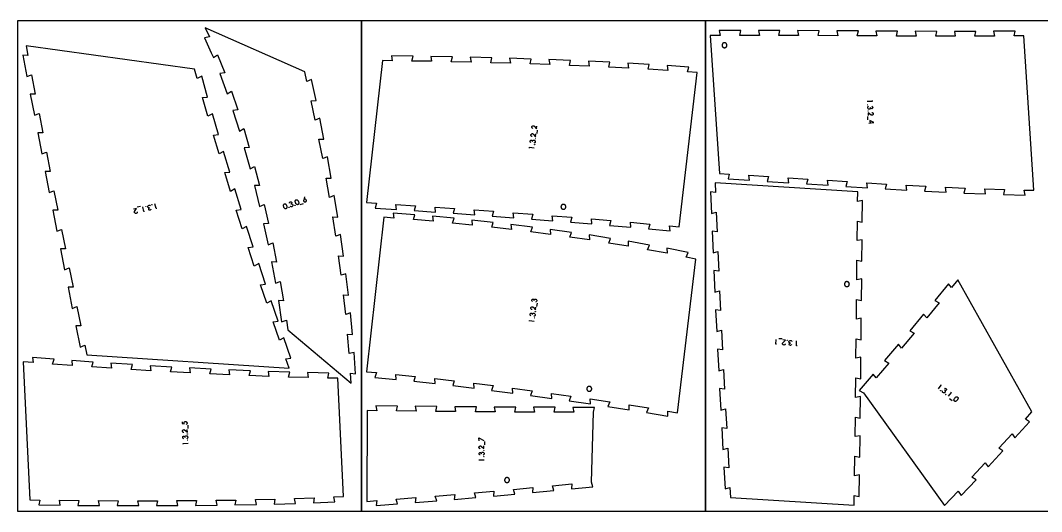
# Model space of a CAD drawing. Header units: millimetres. Extents: x 1554 to 7854, y -2759 to -1759.
# Drawn here: x 2960 to 5039, y -2759 to -1759 of the extents above; entities that cross this region are included whole.
import ezdxf

# ---------------------------------------------------------------- set-up
doc = ezdxf.new("R2010")
doc.units = ezdxf.units.MM
doc.header["$MEASUREMENT"] = 0
for name, color, linetype, true_color in [('nest_4staples$re_engrave', 5, 'Continuous', 0x0000ff), ('nest_4staples$re_inner_cut', 3, 'Continuous', 0x00ff00), ('nest_4staples$re_outer_cut', 1, 'Continuous', 0xff0000), ('nest_4staples$sheet', 18, 'Continuous', 0x000000)]:
    doc.layers.add(name, color=color, linetype=linetype, true_color=true_color)

msp = doc.modelspace()

# ---------------------------------------------------------------- linework, layer by layer
at = {"layer": 'nest_4staples$re_engrave'}
for points in [[(4693.8, -1921.9), (4693.9, -1923.4), (4684.1, -1924)], [(4693.1, -1933.4), (4693.9, -1933.9), (4694.4, -1934.3), (4694.9, -1935), (4695.1, -1935.8), (4695, -1936.7), (4694.5, -1937.5), (4693.9, -1938.2), (4693, -1938.4), (4692.1, -1938.3), (4691.7, -1938.1), (4691.3, -1937.7), (4690.8, -1937), (4690.5, -1936), (4690.2, -1937.5), (4689.8, -1938.5), (4689.1, -1939.1), (4688.2, -1939.4), (4687.4, -1939.4), (4686.8, -1939.2), (4686.2, -1939), (4685.7, -1938.6), (4685, -1937.5), (4684.8, -1936.1), (4684.9, -1935.3), (4685.3, -1934.5), (4685.9, -1934), (4686.7, -1933.4)], [(4684.2, -1954.2), (4684.7, -1960.9)], [(4693.1, -1945.9), (4693.5, -1946), (4694.2, -1946.2), (4694.7, -1946.5), (4695.1, -1946.8), (4695.7, -1947.6), (4696, -1948.6), (4696, -1949.1), (4695.9, -1949.7), (4695.7, -1950.2), (4695.4, -1950.7), (4694.5, -1951.4), (4694, -1951.6), (4693.5, -1951.8), (4693, -1951.8), (4692.5, -1951.7), (4692.2, -1951.6), (4692.1, -1951.6), (4691.6, -1951.3), (4685.7, -1946.7), (4686.1, -1952.5)], [(4003.3, -1978.8), (4002.8, -1978.6), (4002.2, -1978.3), (4001.8, -1977.9), (4001.4, -1977.5), (4001, -1976.6), (4000.9, -1975.7), (4001, -1975.1), (4001.2, -1974.6), (4001.6, -1974.1), (4001.9, -1973.7), (4002.9, -1973.2), (4003.5, -1973), (4004, -1973), (4004.9, -1973.3), (4005.2, -1973.4), (4005.4, -1973.5), (4005.7, -1973.8), (4010.7, -1979.4), (4011.4, -1973.7)], [(4687.2, -1967.5), (4697.2, -1966.8), (4689.4, -1962.5), (4689.8, -1968.6)], [(4001.4, -1995), (4000.9, -1994.8), (4000.3, -1994.5), (3999.9, -1994.1), (3999.5, -1993.7), (3999.1, -1992.8), (3999, -1991.8), (3999.1, -1991.3), (3999.3, -1990.8), (3999.6, -1990.3), (4000, -1989.9), (4001, -1989.3), (4001.6, -1989.2), (4002.1, -1989.2), (4003, -1989.5), (4003.3, -1989.6), (4003.4, -1989.7), (4003.8, -1989.9), (4008.7, -1995.6), (4009.4, -1989.8)], [(4011.6, -1988.6), (4012.4, -1981.8)], [(3999, -2007.3), (3998.3, -2006.7), (3997.8, -2006.2), (3997.6, -2005.4), (3997.5, -2004.5), (3997.8, -2003.7), (3998.4, -2002.9), (3999.1, -2002.5), (4000, -2002.4), (4000.9, -2002.7), (4001.6, -2003.4), (4001.9, -2004.2), (4002.1, -2005.2), (4002.6, -2003.8), (4003.2, -2002.9), (4004, -2002.4), (4005, -2002.3), (4005.7, -2002.5), (4006.3, -2002.7), (4006.8, -2003.1), (4007.2, -2003.6), (4007.7, -2004.8), (4007.7, -2006.2), (4007.4, -2007), (4006.8, -2007.7), (4006.2, -2008.1), (4005.2, -2008.5)], [(3996.2, -2018.4), (3996.3, -2017), (4006, -2018.2)], [(3537.9, -2118.1), (3536.4, -2124.4), (3536.3, -2124.9), (3536.3, -2125.5), (3536.3, -2126), (3536.6, -2126.7), (3536.9, -2127.3), (3537.5, -2127.8), (3538.2, -2128.1), (3539, -2128.2), (3539.7, -2128.1), (3540.5, -2127.8), (3541.1, -2127.4), (3541.6, -2126.7), (3541.8, -2125.9), (3541.8, -2125.2), (3541.6, -2124.5), (3541.2, -2123.8), (3540.7, -2123.2), (3539.9, -2122.9), (3539.1, -2122.8), (3538.4, -2122.9), (3537.6, -2123.2), (3537.2, -2123.5), (3536.9, -2123.9), (3536.6, -2124.3), (3536.3, -2124.9)], [(3197.6, -2148.4), (3197.5, -2148.9), (3197.5, -2149.6), (3197.3, -2150.1), (3197, -2150.6), (3196.3, -2151.3), (3195.4, -2151.7), (3194.9, -2151.8), (3194.3, -2151.8), (3193.7, -2151.7), (3193.2, -2151.5), (3192.4, -2150.7), (3192, -2150.2), (3191.9, -2149.8), (3191.8, -2148.8), (3191.8, -2148.5), (3191.8, -2148.3), (3192, -2147.9), (3195.6, -2141.3), (3189.9, -2142.6)], [(3203.8, -2137.3), (3197.2, -2138.8)], [(3212.4, -2147.4), (3211, -2147.7), (3208.7, -2138.2)], [(3225.8, -2142.6), (3225.4, -2143.5), (3225.1, -2144.1), (3224.5, -2144.6), (3223.7, -2144.9), (3222.8, -2145), (3221.9, -2144.7), (3221.2, -2144.1), (3220.8, -2143.3), (3220.8, -2142.4), (3221.2, -2141.6), (3221.9, -2140.9), (3222.7, -2140.5), (3221.3, -2140.5), (3220.2, -2140.2), (3219.4, -2139.6), (3219, -2138.7), (3218.9, -2138), (3219, -2137.3), (3219.1, -2136.7), (3219.5, -2136.2), (3220.4, -2135.3), (3221.7, -2134.8), (3222.6, -2134.8), (3223.4, -2135.1), (3224, -2135.6), (3224.7, -2136.4)], [(3237.2, -2141.4), (3235.8, -2141.8), (3233.5, -2132.2)], [(3507.2, -2130.6), (3507.4, -2129.7), (3507.7, -2129.1), (3508.2, -2128.5), (3509, -2128.1), (3509.9, -2127.9), (3510.8, -2128.1), (3511.6, -2128.6), (3512, -2129.4), (3512.1, -2130.3), (3511.8, -2131.2), (3511.2, -2131.9), (3510.4, -2132.4), (3511.8, -2132.3), (3513, -2132.5), (3513.7, -2133), (3514.2, -2133.8), (3514.4, -2134.5), (3514.5, -2135.2), (3514.3, -2135.8), (3514.1, -2136.4), (3513.2, -2137.3), (3512, -2137.9), (3511.1, -2138), (3510.3, -2137.8), (3509.6, -2137.4), (3508.9, -2136.7)], [(3529.5, -2133.7), (3535.9, -2131.5)], [(4002.3, -2331), (4001.6, -2330.3), (4001.1, -2329.8), (4000.8, -2329.1), (4000.8, -2328.2), (4001, -2327.3), (4001.6, -2326.6), (4002.4, -2326.1), (4003.3, -2326.1), (4004.2, -2326.4), (4004.8, -2327), (4005.2, -2327.9), (4005.3, -2328.8), (4005.8, -2327.5), (4006.5, -2326.6), (4007.3, -2326.1), (4008.2, -2326), (4008.9, -2326.1), (4009.6, -2326.4), (4010.1, -2326.8), (4010.5, -2327.2), (4010.9, -2328.4), (4011, -2329.8), (4010.7, -2330.6), (4010.1, -2331.3), (4009.5, -2331.7), (4008.5, -2332.1)], [(4001.3, -2347.5), (4000.8, -2347.3), (4000.2, -2347), (3999.7, -2346.6), (3999.4, -2346.2), (3999, -2345.3), (3998.9, -2344.3), (3999, -2343.8), (3999.2, -2343.3), (3999.5, -2342.8), (3999.9, -2342.4), (4000.9, -2341.9), (4001.4, -2341.7), (4001.9, -2341.7), (4002.9, -2342), (4003.2, -2342.1), (4003.3, -2342.2), (4003.6, -2342.4), (4008.6, -2348.1), (4009.3, -2342.3)], [(4011.4, -2341.1), (4012.2, -2334.3)], [(3996.1, -2371), (3996.3, -2369.5), (4006, -2370.7)], [(3999, -2359.8), (3998.2, -2359.2), (3997.8, -2358.7), (3997.5, -2357.9), (3997.4, -2357.1), (3997.7, -2356.2), (3998.3, -2355.5), (3999.1, -2355), (4000, -2354.9), (4000.8, -2355.2), (4001.5, -2355.9), (4001.8, -2356.7), (4002, -2357.7), (4002.5, -2356.3), (4003.1, -2355.4), (4003.9, -2354.9), (4004.9, -2354.8), (4005.6, -2355), (4006.2, -2355.2), (4006.7, -2355.6), (4007.1, -2356.1), (4007.6, -2357.3), (4007.6, -2358.7), (4007.4, -2359.5), (4006.8, -2360.2), (4006.1, -2360.6), (4005.2, -2361)], [(4499.3, -2418.1), (4497.8, -2418), (4498.5, -2408.3)], [(4510.4, -2407.1), (4503.6, -2406.6)], [(4517.3, -2417), (4517.2, -2417.4), (4516.9, -2418.1), (4516.5, -2418.5), (4516.1, -2418.9), (4515.3, -2419.3), (4514.3, -2419.5), (4513.7, -2419.4), (4513.2, -2419.2), (4512.7, -2419), (4512.3, -2418.6), (4511.7, -2417.6), (4511.5, -2417.1), (4511.5, -2416.6), (4511.7, -2415.6), (4511.8, -2415.3), (4511.9, -2415.2), (4512.1, -2414.8), (4517.6, -2409.6), (4511.8, -2409.2)], [(4529.7, -2418.7), (4529.1, -2419.5), (4528.6, -2419.9), (4527.9, -2420.3), (4527, -2420.3), (4526.2, -2420.1), (4525.4, -2419.6), (4524.9, -2418.8), (4524.8, -2417.9), (4525, -2417.1), (4525.7, -2416.4), (4526.5, -2416), (4527.4, -2415.8), (4526.1, -2415.3), (4525.1, -2414.7), (4524.6, -2414), (4524.5, -2413), (4524.6, -2412.3), (4524.8, -2411.7), (4525.2, -2411.1), (4525.6, -2410.7), (4526.8, -2410.2), (4528.2, -2410.1), (4529, -2410.3), (4529.7, -2410.9), (4530.1, -2411.5), (4530.6, -2412.4)], [(4541, -2421), (4539.6, -2420.9), (4540.2, -2411.2)], [(4832.8, -2500.2), (4834, -2501), (4828.2, -2508.9)], [(4841.1, -2508.2), (4842, -2507.8), (4842.7, -2507.7), (4843.5, -2507.8), (4844.2, -2508.2), (4844.9, -2508.9), (4845.2, -2509.7), (4845.2, -2510.6), (4844.9, -2511.5), (4844.2, -2512.1), (4843.3, -2512.3), (4842.4, -2512.2), (4841.5, -2511.8), (4842.4, -2512.9), (4842.9, -2514), (4842.9, -2514.9), (4842.5, -2515.8), (4842, -2516.3), (4841.5, -2516.8), (4840.9, -2517), (4840.3, -2517.1), (4839.1, -2516.9), (4837.8, -2516.3), (4837.2, -2515.6), (4836.9, -2514.8), (4836.9, -2514), (4837, -2513)], [(4853.4, -2515.3), (4854.6, -2516.1), (4848.8, -2524)], [(4851.2, -2528.3), (4856.7, -2532.3)], [(3288.7, -2575.9), (3288.9, -2579.6), (3293.1, -2580.3), (3292.9, -2579.7), (3292.7, -2578.8), (3292.7, -2578), (3292.8, -2577.4), (3293, -2576.7), (3293.4, -2576.2), (3294, -2575.8), (3294.7, -2575.4), (3295.4, -2575.3), (3296.2, -2575.4), (3297, -2575.7), (3297.7, -2576.1), (3298.3, -2576.6), (3298.7, -2577.3), (3298.9, -2578.3), (3298.9, -2579), (3298.6, -2579.8), (3298.1, -2580.5), (3297.6, -2580.9), (3297.3, -2581.1), (3297.1, -2581.1)], [(3292.3, -2597.7), (3291.8, -2597.6), (3291.1, -2597.4), (3290.6, -2597.1), (3290.2, -2596.7), (3289.7, -2595.9), (3289.4, -2595), (3289.4, -2594.4), (3289.5, -2593.9), (3289.7, -2593.3), (3290.1, -2592.9), (3290.9, -2592.2), (3291.5, -2591.9), (3292, -2591.8), (3292.9, -2591.9), (3293.2, -2592), (3293.4, -2592.1), (3293.8, -2592.3), (3299.6, -2597), (3299.3, -2591.2)], [(3301.2, -2589.6), (3300.9, -2582.8)], [(3292.1, -2610.2), (3291.2, -2609.7), (3290.7, -2609.3), (3290.3, -2608.6), (3290.1, -2607.8), (3290.2, -2606.8), (3290.6, -2606), (3291.4, -2605.4), (3292.2, -2605.2), (3293.1, -2605.3), (3293.9, -2605.9), (3294.4, -2606.7), (3294.7, -2607.6), (3295, -2606.2), (3295.4, -2605.2), (3296.2, -2604.5), (3297.1, -2604.3), (3297.8, -2604.3), (3298.5, -2604.5), (3299, -2604.7), (3299.5, -2605.2), (3300.1, -2606.2), (3300.4, -2607.6), (3300.3, -2608.5), (3299.8, -2609.2), (3299.2, -2609.7), (3298.4, -2610.3)], [(3291.1, -2621.7), (3291.1, -2620.2), (3300.8, -2619.7)], [(3893.4, -2614.3), (3893.3, -2608.7), (3903.1, -2613.7)], [(3905.3, -2623), (3905.2, -2616.2)], [(3896, -2630.8), (3895.6, -2630.7), (3894.9, -2630.4), (3894.4, -2630.1), (3894, -2629.7), (3893.5, -2628.9), (3893.3, -2628), (3893.3, -2627.4), (3893.4, -2626.9), (3893.7, -2626.3), (3894, -2625.9), (3894.9, -2625.2), (3895.4, -2625), (3895.9, -2624.9), (3896.9, -2625.1), (3897.2, -2625.2), (3897.3, -2625.2), (3897.7, -2625.4), (3903.4, -2630.4), (3903.3, -2624.6)], [(3895.4, -2643.3), (3894.6, -2642.8), (3894.1, -2642.3), (3893.7, -2641.6), (3893.5, -2640.8), (3893.7, -2639.9), (3894.1, -2639.1), (3894.8, -2638.5), (3895.7, -2638.3), (3896.6, -2638.5), (3897.4, -2639.1), (3897.8, -2639.8), (3898.1, -2640.8), (3898.4, -2639.4), (3899, -2638.4), (3899.7, -2637.8), (3900.6, -2637.6), (3901.3, -2637.6), (3902, -2637.8), (3902.5, -2638.1), (3903, -2638.5), (3903.6, -2639.6), (3903.8, -2641), (3903.7, -2641.9), (3903.2, -2642.6), (3902.6, -2643.1), (3901.7, -2643.6)], [(3894.1, -2654.7), (3894, -2653.3), (3903.8, -2653.1)]]:
    msp.add_lwpolyline(points, dxfattribs=at)
for points in [[(4685, -1930.4), (4685, -1930.6), (4684.8, -1930.7), (4684.7, -1930.6), (4684.6, -1930.5), (4684.6, -1930.3), (4684.8, -1930.2), (4685, -1930.3)], [(4685.9, -1943.2), (4685.9, -1943.4), (4685.7, -1943.4), (4685.6, -1943.4), (4685.5, -1943.2), (4685.5, -1943), (4685.7, -1943), (4685.9, -1943)], [(4006.4, -2011.7), (4006.4, -2011.5), (4006.6, -2011.5), (4006.8, -2011.6), (4006.8, -2011.7), (4006.7, -2011.9), (4006.5, -2012), (4006.4, -2011.9)], [(4007.9, -1999), (4007.9, -1998.9), (4008.1, -1998.8), (4008.3, -1998.9), (4008.3, -1999.1), (4008.2, -1999.2), (4008.1, -1999.3), (4007.9, -1999.2)], [(3214.9, -2137.2), (3214.7, -2137.1), (3214.7, -2137), (3214.7, -2136.8), (3214.8, -2136.7), (3215, -2136.7), (3215.1, -2136.9), (3215.1, -2137.1)], [(3227.3, -2134.2), (3227.2, -2134.2), (3227.1, -2134), (3227.1, -2133.9), (3227.2, -2133.7), (3227.4, -2133.8), (3227.5, -2133.9), (3227.5, -2134.1)], [(3498.7, -2142.1), (3498, -2141.8), (3497.3, -2141.2), (3496.7, -2140.4), (3496.6, -2140.3), (3496.5, -2140.1), (3496.4, -2139.8), (3496.2, -2139.4), (3495.7, -2138.3), (3495.4, -2137.1), (3495.3, -2136.6), (3495.2, -2136.2), (3495.1, -2136), (3495.1, -2135.9), (3495.1, -2135.3), (3495.2, -2134.6), (3495.3, -2134.1), (3495.4, -2133.8), (3495.8, -2133.1), (3496.3, -2132.6), (3496.9, -2132.3), (3497.7, -2132.1), (3498.5, -2132.1), (3499.1, -2132.4), (3499.8, -2132.9), (3500.3, -2133.4), (3500.8, -2134.2), (3501.1, -2134.8), (3501.5, -2135.8), (3501.9, -2136.7), (3502.1, -2137.5), (3502.2, -2138.3), (3502.3, -2138.9), (3502.2, -2139.6), (3502, -2140.4), (3501.7, -2140.9), (3501.4, -2141.4), (3500.9, -2141.8), (3500.4, -2142), (3499.6, -2142.2)], [(3506.4, -2139.1), (3506.6, -2139.1), (3506.7, -2139.3), (3506.7, -2139.4), (3506.6, -2139.6), (3506.4, -2139.6), (3506.3, -2139.4), (3506.3, -2139.2)], [(3518.5, -2134.9), (3518.7, -2134.9), (3518.8, -2135.1), (3518.8, -2135.2), (3518.6, -2135.4), (3518.5, -2135.4), (3518.4, -2135.2), (3518.3, -2135)], [(3522.8, -2133.7), (3522.1, -2133.4), (3521.4, -2132.8), (3520.8, -2132), (3520.7, -2131.9), (3520.6, -2131.7), (3520.5, -2131.4), (3520.3, -2131), (3519.8, -2129.9), (3519.5, -2128.7), (3519.4, -2128.2), (3519.3, -2127.8), (3519.2, -2127.6), (3519.2, -2127.5), (3519.2, -2126.9), (3519.2, -2126.2), (3519.4, -2125.7), (3519.4, -2125.4), (3519.9, -2124.7), (3520.4, -2124.2), (3521, -2123.9), (3521.8, -2123.7), (3522.6, -2123.7), (3523.2, -2124), (3523.9, -2124.5), (3524.4, -2125), (3524.9, -2125.7), (3525.2, -2126.4), (3525.6, -2127.4), (3526, -2128.3), (3526.2, -2129.1), (3526.3, -2129.9), (3526.4, -2130.5), (3526.3, -2131.2), (3526.1, -2131.9), (3525.8, -2132.5), (3525.5, -2133), (3525, -2133.4), (3524.5, -2133.6), (3523.7, -2133.8)], [(4006.3, -2364.2), (4006.4, -2364), (4006.5, -2364), (4006.7, -2364.1), (4006.8, -2364.3), (4006.7, -2364.4), (4006.5, -2364.4), (4006.3, -2364.4)], [(4007.8, -2351.5), (4007.8, -2351.4), (4008, -2351.3), (4008.2, -2351.4), (4008.2, -2351.6), (4008.1, -2351.7), (4008, -2351.8), (4007.8, -2351.7)], [(4521, -2410.3), (4520.9, -2410.2), (4520.8, -2410.1), (4520.9, -2409.9), (4521, -2409.8), (4521.2, -2409.9), (4521.3, -2410.1), (4521.2, -2410.2)], [(4533.8, -2411.2), (4533.6, -2411.1), (4533.5, -2410.9), (4533.6, -2410.8), (4533.8, -2410.7), (4534, -2410.8), (4534, -2411), (4533.9, -2411.1)], [(4833.7, -2512.4), (4833.8, -2512.5), (4833.7, -2512.7), (4833.6, -2512.8), (4833.4, -2512.8), (4833.3, -2512.6), (4833.4, -2512.4), (4833.5, -2512.3)], [(4844, -2519.9), (4844.1, -2520.1), (4844, -2520.2), (4843.9, -2520.4), (4843.7, -2520.3), (4843.6, -2520.1), (4843.7, -2520), (4843.8, -2519.9)], [(4860.6, -2532.4), (4860.5, -2531.7), (4860.5, -2530.8), (4860.8, -2529.8), (4860.9, -2529.7), (4861, -2529.5), (4861.1, -2529.2), (4861.3, -2528.8), (4862, -2527.8), (4862.8, -2526.8), (4863.1, -2526.5), (4863.4, -2526.2), (4863.6, -2526), (4863.7, -2525.9), (4864.7, -2525.3), (4865.2, -2525.1), (4865.5, -2525), (4866.3, -2524.9), (4867, -2525.1), (4867.7, -2525.4), (4868.3, -2525.9), (4868.7, -2526.6), (4868.8, -2527.3), (4868.8, -2528.1), (4868.6, -2528.8), (4868.3, -2529.6), (4868, -2530.3), (4867.4, -2531.2), (4866.8, -2532), (4866.3, -2532.6), (4865.7, -2533.2), (4865.2, -2533.6), (4864.6, -2533.9), (4863.9, -2534.2), (4863.2, -2534.2), (4862.7, -2534.2), (4862.1, -2534), (4861.6, -2533.8), (4861, -2533.2)], [(3299.4, -2600.5), (3299.4, -2600.4), (3299.6, -2600.3), (3299.7, -2600.4), (3299.8, -2600.5), (3299.8, -2600.7), (3299.6, -2600.8), (3299.4, -2600.7)], [(3300, -2613.3), (3300.1, -2613.1), (3300.2, -2613), (3300.4, -2613.1), (3300.5, -2613.3), (3300.4, -2613.4), (3300.3, -2613.5), (3300.1, -2613.4)], [(3903, -2633.9), (3903.1, -2633.7), (3903.2, -2633.7), (3903.4, -2633.7), (3903.5, -2633.9), (3903.4, -2634), (3903.2, -2634.1), (3903.1, -2634)], [(3903.2, -2646.6), (3903.3, -2646.5), (3903.5, -2646.4), (3903.6, -2646.5), (3903.7, -2646.6), (3903.6, -2646.8), (3903.5, -2646.9), (3903.3, -2646.8)]]:
    msp.add_lwpolyline(points, close=True, dxfattribs=at)
at = {"layer": 'nest_4staples$re_inner_cut'}
for points in [[(4393.6, -1814.2), (4393.8, -1814.2), (4393.9, -1814.1), (4394.1, -1814.1), (4394.3, -1814.1), (4394.5, -1814), (4394.6, -1814), (4394.8, -1813.9), (4394.9, -1813.9), (4395.1, -1813.8), (4395.3, -1813.8), (4395.4, -1813.7), (4395.6, -1813.6), (4395.7, -1813.5), (4395.9, -1813.4), (4396, -1813.3), (4396.2, -1813.2), (4396.3, -1813.1), (4396.4, -1813), (4396.6, -1812.9), (4396.7, -1812.8), (4396.8, -1812.7), (4396.9, -1812.5), (4397.1, -1812.4), (4397.2, -1812.3), (4397.3, -1812.1), (4397.4, -1812), (4397.5, -1811.9), (4397.6, -1811.7), (4397.6, -1811.6), (4397.7, -1811.4), (4397.8, -1811.2), (4397.9, -1811.1), (4397.9, -1810.9), (4398, -1810.8), (4398, -1810.6), (4398.1, -1810.4), (4398.1, -1810.3), (4398.2, -1810.1), (4398.2, -1809.9), (4398.2, -1809.7), (4398.2, -1809.6), (4398.2, -1809.4), (4398.2, -1809.2), (4398.2, -1809), (4398.2, -1808.9), (4398.2, -1808.7), (4398.2, -1808.5), (4398.2, -1808.4), (4398.1, -1808.2), (4398.1, -1808), (4398.1, -1807.9), (4398, -1807.7), (4398, -1807.5), (4397.9, -1807.4), (4397.8, -1807.2), (4397.8, -1807), (4397.7, -1806.9), (4397.6, -1806.7), (4397.5, -1806.6), (4397.4, -1806.4), (4397.3, -1806.3), (4397.2, -1806.2), (4397.1, -1806), (4397, -1805.9), (4396.9, -1805.8), (4396.8, -1805.6), (4396.6, -1805.5), (4396.5, -1805.4), (4396.4, -1805.3), (4396.2, -1805.2), (4396.1, -1805.1), (4396, -1805), (4395.8, -1804.9), (4395.7, -1804.8), (4395.5, -1804.7), (4395.3, -1804.6), (4395.2, -1804.6), (4395, -1804.5), (4394.9, -1804.4), (4394.7, -1804.4), (4394.5, -1804.3), (4394.4, -1804.3), (4394.2, -1804.3), (4394, -1804.2), (4393.8, -1804.2), (4393.7, -1804.2), (4393.5, -1804.2), (4393.3, -1804.2), (4393.2, -1804.2), (4393, -1804.2), (4392.8, -1804.2), (4392.6, -1804.2), (4392.5, -1804.2), (4392.3, -1804.3), (4392.1, -1804.3), (4392, -1804.3), (4391.8, -1804.4), (4391.6, -1804.5), (4391.5, -1804.5), (4391.3, -1804.6), (4391.1, -1804.6), (4391, -1804.7), (4390.8, -1804.8), (4390.7, -1804.9), (4390.5, -1805), (4390.4, -1805.1), (4390.2, -1805.2), (4390.1, -1805.3), (4390, -1805.4), (4389.8, -1805.5), (4389.7, -1805.6), (4389.6, -1805.8), (4389.5, -1805.9), (4389.4, -1806), (4389.3, -1806.2), (4389.2, -1806.3), (4389.1, -1806.4), (4389, -1806.6), (4388.9, -1806.7), (4388.8, -1806.9), (4388.7, -1807), (4388.7, -1807.2), (4388.6, -1807.4), (4388.5, -1807.5), (4388.5, -1807.7), (4388.4, -1807.9), (4388.4, -1808), (4388.3, -1808.2), (4388.3, -1808.4), (4388.3, -1808.5), (4388.3, -1808.7), (4388.3, -1808.9), (4388.2, -1809.1), (4388.2, -1809.2), (4388.3, -1809.4), (4388.3, -1809.6), (4388.3, -1809.7), (4388.3, -1809.9), (4388.3, -1810.1), (4388.4, -1810.3), (4388.4, -1810.4), (4388.4, -1810.6), (4388.5, -1810.8), (4388.6, -1810.9), (4388.6, -1811.1), (4388.7, -1811.2), (4388.8, -1811.4), (4388.8, -1811.6), (4388.9, -1811.7), (4389, -1811.9), (4389.1, -1812), (4389.2, -1812.1), (4389.3, -1812.3), (4389.4, -1812.4), (4389.5, -1812.5), (4389.7, -1812.7), (4389.8, -1812.8), (4389.9, -1812.9), (4390, -1813), (4390.2, -1813.1), (4390.3, -1813.2), (4390.5, -1813.3), (4390.6, -1813.4), (4390.8, -1813.5), (4390.9, -1813.6), (4391.1, -1813.7), (4391.2, -1813.8), (4391.4, -1813.8), (4391.5, -1813.9), (4391.7, -1813.9), (4391.9, -1814), (4392, -1814), (4392.2, -1814.1), (4392.4, -1814.1), (4392.6, -1814.1), (4392.7, -1814.2), (4392.9, -1814.2), (4393.1, -1814.2), (4393.2, -1814.2), (4393.4, -1814.2)], [(4065.9, -2133.1), (4065.7, -2133.1), (4065.5, -2133.1), (4065.4, -2133.1), (4065.2, -2133.1), (4065, -2133.1), (4064.8, -2133.1), (4064.7, -2133.1), (4064.5, -2133.1), (4064.3, -2133.2), (4064.2, -2133.2), (4064, -2133.2), (4063.8, -2133.3), (4063.7, -2133.3), (4063.5, -2133.4), (4063.3, -2133.5), (4063.2, -2133.5), (4063, -2133.6), (4062.9, -2133.7), (4062.7, -2133.8), (4062.6, -2133.9), (4062.4, -2134), (4062.3, -2134.1), (4062.1, -2134.2), (4062, -2134.3), (4061.9, -2134.4), (4061.8, -2134.5), (4061.6, -2134.6), (4061.5, -2134.8), (4061.4, -2134.9), (4061.3, -2135), (4061.2, -2135.2), (4061.1, -2135.3), (4061, -2135.5), (4060.9, -2135.6), (4060.8, -2135.8), (4060.8, -2135.9), (4060.7, -2136.1), (4060.6, -2136.2), (4060.6, -2136.4), (4060.5, -2136.6), (4060.5, -2136.7), (4060.4, -2136.9), (4060.4, -2137.1), (4060.4, -2137.3), (4060.3, -2137.4), (4060.3, -2137.6), (4060.3, -2137.8), (4060.3, -2137.9), (4060.3, -2138.1), (4060.3, -2138.3), (4060.3, -2138.5), (4060.3, -2138.6), (4060.3, -2138.8), (4060.4, -2139), (4060.4, -2139.1), (4060.5, -2139.3), (4060.5, -2139.5), (4060.6, -2139.7), (4060.6, -2139.8), (4060.7, -2140), (4060.7, -2140.1), (4060.8, -2140.3), (4060.9, -2140.4), (4061, -2140.6), (4061.1, -2140.7), (4061.2, -2140.9), (4061.3, -2141), (4061.4, -2141.2), (4061.5, -2141.3), (4061.6, -2141.4), (4061.7, -2141.6), (4061.8, -2141.7), (4062, -2141.8), (4062.1, -2141.9), (4062.2, -2142), (4062.4, -2142.1), (4062.5, -2142.2), (4062.7, -2142.3), (4062.8, -2142.4), (4063, -2142.5), (4063.1, -2142.6), (4063.3, -2142.6), (4063.4, -2142.7), (4063.6, -2142.8), (4063.8, -2142.8), (4063.9, -2142.9), (4064.1, -2142.9), (4064.3, -2143), (4064.4, -2143), (4064.6, -2143), (4064.8, -2143), (4065, -2143), (4065.1, -2143.1), (4065.3, -2143.1), (4065.5, -2143.1), (4065.7, -2143), (4065.8, -2143), (4066, -2143), (4066.2, -2143), (4066.3, -2142.9), (4066.5, -2142.9), (4066.7, -2142.9), (4066.8, -2142.8), (4067, -2142.8), (4067.2, -2142.7), (4067.3, -2142.6), (4067.5, -2142.6), (4067.6, -2142.5), (4067.8, -2142.4), (4067.9, -2142.3), (4068.1, -2142.2), (4068.2, -2142.1), (4068.4, -2142), (4068.5, -2141.9), (4068.6, -2141.8), (4068.8, -2141.7), (4068.9, -2141.5), (4069, -2141.4), (4069.1, -2141.3), (4069.2, -2141.1), (4069.3, -2141), (4069.4, -2140.9), (4069.5, -2140.7), (4069.6, -2140.6), (4069.7, -2140.4), (4069.8, -2140.3), (4069.9, -2140.1), (4069.9, -2140), (4070, -2139.8), (4070, -2139.6), (4070.1, -2139.5), (4070.1, -2139.3), (4070.2, -2139.1), (4070.2, -2139), (4070.2, -2138.8), (4070.3, -2138.6), (4070.3, -2138.4), (4070.3, -2138.3), (4070.3, -2138.1), (4070.3, -2137.9), (4070.3, -2137.7), (4070.3, -2137.6), (4070.2, -2137.4), (4070.2, -2137.2), (4070.2, -2137.1), (4070.2, -2136.9), (4070.1, -2136.7), (4070.1, -2136.6), (4070, -2136.4), (4069.9, -2136.2), (4069.9, -2136.1), (4069.8, -2135.9), (4069.7, -2135.8), (4069.6, -2135.6), (4069.6, -2135.4), (4069.5, -2135.3), (4069.4, -2135.2), (4069.3, -2135), (4069.2, -2134.9), (4069, -2134.8), (4068.9, -2134.6), (4068.8, -2134.5), (4068.7, -2134.4), (4068.5, -2134.3), (4068.4, -2134.2), (4068.3, -2134), (4068.1, -2133.9), (4068, -2133.9), (4067.8, -2133.8), (4067.7, -2133.7), (4067.5, -2133.6), (4067.4, -2133.5), (4067.2, -2133.4), (4067.1, -2133.4), (4066.9, -2133.3), (4066.7, -2133.3), (4066.6, -2133.2), (4066.4, -2133.2), (4066.2, -2133.1), (4066.1, -2133.1)], [(4637.5, -2295.2), (4637.5, -2295.3), (4637.5, -2295.5), (4637.5, -2295.7), (4637.5, -2295.8), (4637.5, -2296), (4637.5, -2296.2), (4637.5, -2296.4), (4637.6, -2296.5), (4637.6, -2296.7), (4637.7, -2296.9), (4637.7, -2297), (4637.8, -2297.2), (4637.8, -2297.4), (4637.9, -2297.5), (4638, -2297.7), (4638, -2297.8), (4638.1, -2298), (4638.2, -2298.1), (4638.3, -2298.3), (4638.4, -2298.4), (4638.5, -2298.6), (4638.6, -2298.7), (4638.7, -2298.8), (4638.9, -2299), (4639, -2299.1), (4639.1, -2299.2), (4639.2, -2299.3), (4639.4, -2299.4), (4639.5, -2299.5), (4639.6, -2299.6), (4639.8, -2299.7), (4639.9, -2299.8), (4640.1, -2299.9), (4640.2, -2300), (4640.4, -2300.1), (4640.6, -2300.1), (4640.7, -2300.2), (4640.9, -2300.2), (4641.1, -2300.3), (4641.2, -2300.3), (4641.4, -2300.4), (4641.6, -2300.4), (4641.7, -2300.4), (4641.9, -2300.5), (4642.1, -2300.5), (4642.2, -2300.5), (4642.4, -2300.5), (4642.6, -2300.5), (4642.8, -2300.5), (4642.9, -2300.5), (4643.1, -2300.5), (4643.3, -2300.4), (4643.5, -2300.4), (4643.6, -2300.4), (4643.8, -2300.3), (4644, -2300.3), (4644.1, -2300.2), (4644.3, -2300.2), (4644.5, -2300.1), (4644.6, -2300), (4644.8, -2299.9), (4644.9, -2299.9), (4645.1, -2299.8), (4645.2, -2299.7), (4645.4, -2299.6), (4645.5, -2299.5), (4645.6, -2299.4), (4645.8, -2299.3), (4645.9, -2299.1), (4646, -2299), (4646.1, -2298.9), (4646.3, -2298.8), (4646.4, -2298.6), (4646.5, -2298.5), (4646.6, -2298.4), (4646.7, -2298.2), (4646.8, -2298.1), (4646.8, -2297.9), (4646.9, -2297.8), (4647, -2297.6), (4647.1, -2297.4), (4647.1, -2297.3), (4647.2, -2297.1), (4647.3, -2297), (4647.3, -2296.8), (4647.3, -2296.6), (4647.4, -2296.5), (4647.4, -2296.3), (4647.4, -2296.1), (4647.4, -2295.9), (4647.5, -2295.8), (4647.5, -2295.6), (4647.5, -2295.4), (4647.5, -2295.2), (4647.4, -2295.1), (4647.4, -2294.9), (4647.4, -2294.7), (4647.4, -2294.6), (4647.3, -2294.4), (4647.3, -2294.2), (4647.3, -2294), (4647.2, -2293.9), (4647.1, -2293.7), (4647.1, -2293.6), (4647, -2293.4), (4646.9, -2293.2), (4646.8, -2293.1), (4646.8, -2292.9), (4646.7, -2292.8), (4646.6, -2292.6), (4646.5, -2292.5), (4646.4, -2292.4), (4646.3, -2292.2), (4646.1, -2292.1), (4646, -2292), (4645.9, -2291.9), (4645.8, -2291.7), (4645.6, -2291.6), (4645.5, -2291.5), (4645.4, -2291.4), (4645.2, -2291.3), (4645.1, -2291.2), (4644.9, -2291.1), (4644.8, -2291.1), (4644.6, -2291), (4644.5, -2290.9), (4644.3, -2290.8), (4644.1, -2290.8), (4644, -2290.7), (4643.8, -2290.7), (4643.6, -2290.6), (4643.5, -2290.6), (4643.3, -2290.6), (4643.1, -2290.5), (4642.9, -2290.5), (4642.8, -2290.5), (4642.6, -2290.5), (4642.4, -2290.5), (4642.3, -2290.5), (4642.1, -2290.5), (4641.9, -2290.5), (4641.7, -2290.6), (4641.6, -2290.6), (4641.4, -2290.6), (4641.2, -2290.7), (4641.1, -2290.7), (4640.9, -2290.8), (4640.7, -2290.8), (4640.6, -2290.9), (4640.4, -2290.9), (4640.3, -2291), (4640.1, -2291.1), (4639.9, -2291.2), (4639.8, -2291.3), (4639.7, -2291.4), (4639.5, -2291.5), (4639.4, -2291.6), (4639.2, -2291.7), (4639.1, -2291.8), (4639, -2291.9), (4638.9, -2292), (4638.7, -2292.2), (4638.6, -2292.3), (4638.5, -2292.4), (4638.4, -2292.6), (4638.3, -2292.7), (4638.2, -2292.9), (4638.1, -2293), (4638, -2293.2), (4638, -2293.3), (4637.9, -2293.5), (4637.8, -2293.6), (4637.8, -2293.8), (4637.7, -2294), (4637.7, -2294.1), (4637.6, -2294.3), (4637.6, -2294.5), (4637.5, -2294.6), (4637.5, -2294.8), (4637.5, -2295)], [(4118.4, -2503.8), (4118.3, -2503.8), (4118.1, -2503.8), (4117.9, -2503.8), (4117.8, -2503.8), (4117.6, -2503.8), (4117.4, -2503.8), (4117.2, -2503.8), (4117.1, -2503.8), (4116.9, -2503.9), (4116.7, -2503.9), (4116.6, -2503.9), (4116.4, -2504), (4116.2, -2504), (4116.1, -2504.1), (4115.9, -2504.2), (4115.7, -2504.2), (4115.6, -2504.3), (4115.4, -2504.4), (4115.3, -2504.5), (4115.1, -2504.6), (4115, -2504.7), (4114.9, -2504.8), (4114.7, -2504.9), (4114.6, -2505), (4114.5, -2505.1), (4114.3, -2505.2), (4114.2, -2505.4), (4114.1, -2505.5), (4114, -2505.6), (4113.9, -2505.7), (4113.8, -2505.9), (4113.7, -2506), (4113.6, -2506.2), (4113.5, -2506.3), (4113.4, -2506.5), (4113.3, -2506.6), (4113.3, -2506.8), (4113.2, -2507), (4113.1, -2507.1), (4113.1, -2507.3), (4113, -2507.5), (4113, -2507.6), (4113, -2507.8), (4112.9, -2508), (4112.9, -2508.1), (4112.9, -2508.3), (4112.9, -2508.5), (4112.9, -2508.7), (4112.9, -2508.8), (4112.9, -2509), (4112.9, -2509.2), (4112.9, -2509.3), (4112.9, -2509.5), (4113, -2509.7), (4113, -2509.9), (4113, -2510), (4113.1, -2510.2), (4113.1, -2510.4), (4113.2, -2510.5), (4113.3, -2510.7), (4113.3, -2510.8), (4113.4, -2511), (4113.5, -2511.2), (4113.6, -2511.3), (4113.7, -2511.5), (4113.8, -2511.6), (4113.9, -2511.7), (4114, -2511.9), (4114.1, -2512), (4114.2, -2512.1), (4114.3, -2512.3), (4114.4, -2512.4), (4114.6, -2512.5), (4114.7, -2512.6), (4114.8, -2512.7), (4115, -2512.8), (4115.1, -2512.9), (4115.3, -2513), (4115.4, -2513.1), (4115.6, -2513.2), (4115.7, -2513.3), (4115.9, -2513.3), (4116, -2513.4), (4116.2, -2513.5), (4116.4, -2513.5), (4116.5, -2513.6), (4116.7, -2513.6), (4116.9, -2513.7), (4117, -2513.7), (4117.2, -2513.7), (4117.4, -2513.7), (4117.6, -2513.7), (4117.7, -2513.8), (4117.9, -2513.8), (4118.1, -2513.8), (4118.2, -2513.7), (4118.4, -2513.7), (4118.6, -2513.7), (4118.8, -2513.7), (4118.9, -2513.6), (4119.1, -2513.6), (4119.3, -2513.6), (4119.4, -2513.5), (4119.6, -2513.4), (4119.8, -2513.4), (4119.9, -2513.3), (4120.1, -2513.2), (4120.2, -2513.2), (4120.4, -2513.1), (4120.5, -2513), (4120.7, -2512.9), (4120.8, -2512.8), (4121, -2512.7), (4121.1, -2512.6), (4121.2, -2512.5), (4121.4, -2512.3), (4121.5, -2512.2), (4121.6, -2512.1), (4121.7, -2512), (4121.8, -2511.8), (4121.9, -2511.7), (4122, -2511.5), (4122.1, -2511.4), (4122.2, -2511.3), (4122.3, -2511.1), (4122.4, -2510.9), (4122.4, -2510.8), (4122.5, -2510.6), (4122.6, -2510.5), (4122.6, -2510.3), (4122.7, -2510.1), (4122.7, -2510), (4122.8, -2509.8), (4122.8, -2509.6), (4122.8, -2509.5), (4122.8, -2509.3), (4122.9, -2509.1), (4122.9, -2508.9), (4122.9, -2508.8), (4122.9, -2508.6), (4122.9, -2508.4), (4122.8, -2508.2), (4122.8, -2508.1), (4122.8, -2507.9), (4122.8, -2507.7), (4122.7, -2507.6), (4122.7, -2507.4), (4122.6, -2507.2), (4122.6, -2507.1), (4122.5, -2506.9), (4122.4, -2506.7), (4122.4, -2506.6), (4122.3, -2506.4), (4122.2, -2506.3), (4122.1, -2506.1), (4122, -2506), (4121.9, -2505.8), (4121.8, -2505.7), (4121.7, -2505.6), (4121.6, -2505.4), (4121.5, -2505.3), (4121.4, -2505.2), (4121.2, -2505.1), (4121.1, -2504.9), (4121, -2504.8), (4120.8, -2504.7), (4120.7, -2504.6), (4120.6, -2504.5), (4120.4, -2504.4), (4120.3, -2504.4), (4120.1, -2504.3), (4119.9, -2504.2), (4119.8, -2504.1), (4119.6, -2504.1), (4119.5, -2504), (4119.3, -2504), (4119.1, -2503.9), (4119, -2503.9), (4118.8, -2503.8), (4118.6, -2503.8)], [(3950.4, -2689.5), (3950.2, -2689.5), (3950, -2689.5), (3949.8, -2689.5), (3949.7, -2689.6), (3949.5, -2689.6), (3949.3, -2689.6), (3949.2, -2689.7), (3949, -2689.7), (3948.8, -2689.8), (3948.7, -2689.8), (3948.5, -2689.9), (3948.3, -2690), (3948.2, -2690), (3948, -2690.1), (3947.9, -2690.2), (3947.7, -2690.3), (3947.6, -2690.4), (3947.4, -2690.5), (3947.3, -2690.6), (3947.2, -2690.7), (3947, -2690.8), (3946.9, -2690.9), (3946.8, -2691.1), (3946.7, -2691.2), (3946.6, -2691.3), (3946.5, -2691.5), (3946.4, -2691.6), (3946.3, -2691.7), (3946.2, -2691.9), (3946.1, -2692), (3946, -2692.2), (3945.9, -2692.4), (3945.9, -2692.5), (3945.8, -2692.7), (3945.7, -2692.8), (3945.7, -2693), (3945.6, -2693.2), (3945.6, -2693.3), (3945.5, -2693.5), (3945.5, -2693.7), (3945.5, -2693.8), (3945.5, -2694), (3945.5, -2694.2), (3945.4, -2694.4), (3945.4, -2694.5), (3945.4, -2694.7), (3945.5, -2694.9), (3945.5, -2695.1), (3945.5, -2695.2), (3945.5, -2695.4), (3945.6, -2695.6), (3945.6, -2695.7), (3945.6, -2695.9), (3945.7, -2696.1), (3945.8, -2696.2), (3945.8, -2696.4), (3945.9, -2696.6), (3946, -2696.7), (3946, -2696.9), (3946.1, -2697), (3946.2, -2697.2), (3946.3, -2697.3), (3946.4, -2697.5), (3946.5, -2697.6), (3946.6, -2697.7), (3946.7, -2697.9), (3946.9, -2698), (3947, -2698.1), (3947.1, -2698.2), (3947.2, -2698.3), (3947.4, -2698.4), (3947.5, -2698.5), (3947.7, -2698.6), (3947.8, -2698.7), (3948, -2698.8), (3948.1, -2698.9), (3948.3, -2699), (3948.4, -2699.1), (3948.6, -2699.1), (3948.7, -2699.2), (3948.9, -2699.3), (3949.1, -2699.3), (3949.2, -2699.3), (3949.4, -2699.4), (3949.6, -2699.4), (3949.8, -2699.4), (3949.9, -2699.5), (3950.1, -2699.5), (3950.3, -2699.5), (3950.4, -2699.5), (3950.6, -2699.5), (3950.8, -2699.5), (3951, -2699.5), (3951.1, -2699.4), (3951.3, -2699.4), (3951.5, -2699.4), (3951.6, -2699.3), (3951.8, -2699.3), (3952, -2699.3), (3952.1, -2699.2), (3952.3, -2699.1), (3952.5, -2699.1), (3952.6, -2699), (3952.8, -2698.9), (3952.9, -2698.8), (3953.1, -2698.7), (3953.2, -2698.6), (3953.4, -2698.5), (3953.5, -2698.4), (3953.6, -2698.3), (3953.8, -2698.2), (3953.9, -2698.1), (3954, -2698), (3954.1, -2697.9), (3954.3, -2697.7), (3954.4, -2697.6), (3954.5, -2697.5), (3954.6, -2697.3), (3954.7, -2697.2), (3954.8, -2697), (3954.8, -2696.9), (3954.9, -2696.7), (3955, -2696.6), (3955.1, -2696.4), (3955.1, -2696.2), (3955.2, -2696.1), (3955.2, -2695.9), (3955.3, -2695.7), (3955.3, -2695.6), (3955.4, -2695.4), (3955.4, -2695.2), (3955.4, -2695.1), (3955.4, -2694.9), (3955.4, -2694.7), (3955.4, -2694.5), (3955.4, -2694.4), (3955.4, -2694.2), (3955.4, -2694), (3955.4, -2693.8), (3955.4, -2693.7), (3955.3, -2693.5), (3955.3, -2693.3), (3955.3, -2693.2), (3955.2, -2693), (3955.2, -2692.8), (3955.1, -2692.7), (3955, -2692.5), (3955, -2692.4), (3954.9, -2692.2), (3954.8, -2692), (3954.7, -2691.9), (3954.6, -2691.7), (3954.5, -2691.6), (3954.4, -2691.5), (3954.3, -2691.3), (3954.2, -2691.2), (3954.1, -2691.1), (3954, -2690.9), (3953.8, -2690.8), (3953.7, -2690.7), (3953.6, -2690.6), (3953.4, -2690.5), (3953.3, -2690.4), (3953.2, -2690.3), (3953, -2690.2), (3952.9, -2690.1), (3952.7, -2690), (3952.5, -2690), (3952.4, -2689.9), (3952.2, -2689.8), (3952.1, -2689.8), (3951.9, -2689.7), (3951.7, -2689.7), (3951.6, -2689.6), (3951.4, -2689.6), (3951.2, -2689.6), (3951, -2689.5), (3950.9, -2689.5), (3950.7, -2689.5), (3950.5, -2689.5)]]:
    msp.add_lwpolyline(points, close=True, dxfattribs=at)
at = {"layer": 'nest_4staples$re_outer_cut'}
for points in [[(3335.7, -1773.9), (3344.4, -1791.9), (3334.4, -1794.2), (3348.2, -1824.7), (3352.4, -1834.3), (3360.7, -1828.4), (3375.7, -1865.5), (3365.6, -1867), (3380.8, -1908.3), (3389.5, -1903), (3402.4, -1940.8), (3392.2, -1941.9), (3405.4, -1983.9), (3414.3, -1979), (3425.6, -2017.3), (3415.4, -2018.1), (3427.1, -2060.5), (3436.3, -2055.9), (3446.4, -2094.5), (3436.2, -2095), (3446.7, -2137.7), (3456, -2133.3), (3465, -2172.3), (3454.7, -2172.5), (3464, -2215.4), (3473.4, -2211.4), (3481.2, -2250.6), (3471, -2250.4), (3479, -2293.7), (3488.4, -2289.9), (3495.1, -2329.3), (3484.9, -2328.8), (3491.5, -2372.3), (3501.1, -2368.8), (3503.8, -2388.6), (3633, -2497.1), (3631.9, -2477.1), (3642, -2478.5), (3639.1, -2434.5), (3629.2, -2437.1), (3625.9, -2397.2), (3636.1, -2398.2), (3631.8, -2354.3), (3622.1, -2357.3), (3617.7, -2317.4), (3627.9, -2318.2), (3622.5, -2274.4), (3612.9, -2277.6), (3607.5, -2237.9), (3617.7, -2238.4), (3611.4, -2194.8), (3601.8, -2198.2), (3595.7, -2158.6), (3605.9, -2158.9), (3598.7, -2115.4), (3589.2, -2119), (3582.3, -2079.5), (3592.5, -2079.7), (3584.6, -2036.3), (3575.1, -2040.1), (3567.5, -2000.7), (3577.7, -2000.7), (3569.1, -1957.5), (3559.6, -1961.4), (3551.4, -1922.2), (3561.6, -1922), (3552.3, -1878.9), (3543, -1883), (3538.6, -1863.4)], [(5003, -1790), (4983, -1790.3), (4984.9, -1780.2), (4941, -1780.7), (4943.1, -1790.7), (4903.2, -1790.9), (4905.2, -1780.9), (4861.3, -1781), (4863.3, -1791), (4823.4, -1790.9), (4825.4, -1780.9), (4781.5, -1780.7), (4783.5, -1790.7), (4743.6, -1790.5), (4745.6, -1780.5), (4701.7, -1780.2), (4703.7, -1790.3), (4663.7, -1790), (4665.8, -1780), (4621.9, -1779.7), (4623.8, -1789.7), (4583.9, -1789.5), (4586, -1779.5), (4542.1, -1779.3), (4544, -1789.3), (4504.1, -1789.2), (4506.1, -1779.2), (4462.2, -1779.1), (4464.2, -1789.1), (4424.3, -1789.1), (4426.3, -1779.1), (4382.3, -1779.2), (4384.4, -1789.2), (4364.4, -1789.3), (4383, -2070.2), (4403, -2071.4), (4400.4, -2081.3), (4444.4, -2084), (4443, -2073.9), (4483, -2076.4), (4480.4, -2086.3), (4524.4, -2089.1), (4523, -2079), (4563, -2081.6), (4560.4, -2091.4), (4604.4, -2094.3), (4603.1, -2084.2), (4643.1, -2086.8), (4640.4, -2096.7), (4684.4, -2099.5), (4683.1, -2089.4), (4723.1, -2091.9), (4720.5, -2101.7), (4764.5, -2104.3), (4763.1, -2094.2), (4803.1, -2096.4), (4800.6, -2106.3), (4844.7, -2108.5), (4843.2, -2098.4), (4883.2, -2100.3), (4880.8, -2110.2), (4924.9, -2111.9), (4923.3, -2101.8), (4963.3, -2103.1), (4961.1, -2113.1), (5005.2, -2114.1), (5003.4, -2104.1), (5023.5, -2104.5)], [(2971.2, -1810.1), (2974.9, -1829.8), (2964.7, -1829.7), (2972.9, -1873), (2982.4, -1869.2), (2989.9, -1908.6), (2979.7, -1908.5), (2988, -1951.8), (2997.4, -1948), (3005, -1987.3), (2994.8, -1987.3), (3003.1, -2030.6), (3012.6, -2026.7), (3020.2, -2066.1), (3010, -2066), (3018.4, -2109.3), (3027.9, -2105.4), (3035.6, -2144.8), (3025.4, -2144.7), (3033.9, -2188), (3043.3, -2184.1), (3051.1, -2223.4), (3040.9, -2223.4), (3049.5, -2266.7), (3058.9, -2262.7), (3066.8, -2302), (3056.6, -2302), (3065.2, -2345.3), (3074.6, -2341.4), (3082.6, -2380.7), (3072.4, -2380.7), (3081.1, -2423.9), (3090.5, -2419.9), (3094.5, -2439.6), (3507, -2466.4), (3500.3, -2447.6), (3510.4, -2446.2), (3495.9, -2404.8), (3487.1, -2409.9), (3474, -2372.2), (3484.1, -2370.9), (3469.9, -2329.4), (3461.1, -2334.5), (3448.4, -2296.7), (3458.5, -2295.4), (3444.7, -2253.7), (3435.8, -2258.8), (3423.4, -2220.9), (3433.5, -2219.7), (3420.1, -2177.9), (3411.2, -2182.9), (3399.1, -2144.8), (3409.2, -2143.8), (3396.2, -2101.8), (3387.2, -2106.7), (3375.5, -2068.6), (3385.7, -2067.6), (3373, -2025.6), (3364, -2030.4), (3352.6, -1992.1), (3362.8, -1991.2), (3350.5, -1949.1), (3341.4, -1953.8), (3330.5, -1915.4), (3340.6, -1914.6), (3328.7, -1872.4), (3319.7, -1877), (3314.3, -1857.8)], [(3664.4, -2129.6), (3684.3, -2130.9), (3681.7, -2140.7), (3725.5, -2143.6), (3724.2, -2133.5), (3764, -2136.1), (3761.3, -2145.9), (3805.1, -2148.9), (3803.8, -2138.8), (3843.6, -2141.5), (3840.9, -2151.3), (3884.7, -2154.4), (3883.4, -2144.3), (3923.2, -2147.2), (3920.5, -2157), (3964.3, -2160.3), (3963, -2150.2), (4002.8, -2153.2), (4000.1, -2163), (4043.8, -2166.4), (4042.6, -2156.3), (4082.4, -2159.5), (4079.6, -2169.3), (4123.4, -2172.9), (4122.2, -2162.8), (4162, -2166.2), (4159.1, -2176), (4202.8, -2179.8), (4201.7, -2169.7), (4241.5, -2173.3), (4238.6, -2183), (4282.3, -2187.1), (4281.2, -2177), (4301.1, -2178.9), (4337.6, -1864.8), (4317.6, -1863.4), (4320.3, -1853.5), (4276.3, -1850.5), (4277.6, -1860.6), (4237.6, -1858.1), (4240.2, -1848.2), (4196.1, -1845.7), (4197.6, -1855.8), (4157.5, -1853.7), (4160, -1843.8), (4116, -1841.7), (4117.5, -1851.8), (4077.4, -1850.1), (4079.8, -1840.2), (4035.8, -1838.4), (4037.4, -1848.5), (3997.3, -1847.1), (3999.6, -1837.2), (3955.6, -1835.8), (3957.2, -1845.8), (3917.2, -1844.7), (3919.4, -1834.7), (3875.3, -1833.6), (3877.1, -1843.6), (3837, -1842.7), (3839.2, -1832.8), (3795.1, -1831.9), (3796.9, -1841.9), (3756.8, -1841.3), (3759, -1831.3), (3714.9, -1830.6), (3716.8, -1840.7), (3696.7, -1840.4)], [(4657, -2745.8), (4657.4, -2725.9), (4667.3, -2728), (4668.1, -2684.1), (4658.1, -2686), (4658.7, -2646.1), (4668.7, -2648.2), (4669.3, -2604.3), (4659.3, -2606.1), (4659.7, -2566.2), (4669.7, -2568.3), (4670.2, -2524.4), (4660.2, -2526.3), (4660.6, -2486.4), (4670.6, -2488.5), (4671, -2444.6), (4661, -2446.5), (4661.4, -2406.6), (4671.4, -2408.7), (4671.8, -2364.8), (4661.8, -2366.7), (4662.2, -2326.8), (4672.1, -2328.9), (4672.6, -2285), (4662.6, -2286.9), (4663, -2246.9), (4672.9, -2249.1), (4673.4, -2205.1), (4663.4, -2207), (4663.9, -2167.1), (4673.8, -2169.3), (4674.4, -2125.3), (4664.4, -2127.2), (4664.7, -2107.3), (4374.2, -2089.1), (4375, -2109.2), (4364.9, -2107.5), (4366.6, -2151.6), (4376.5, -2149.2), (4378.1, -2189.3), (4368.1, -2187.7), (4369.9, -2231.8), (4379.8, -2229.3), (4381.6, -2269.4), (4371.5, -2267.8), (4373.5, -2311.9), (4383.4, -2309.4), (4385.3, -2349.5), (4375.2, -2348), (4377.4, -2392), (4387.3, -2389.5), (4389.3, -2429.6), (4379.2, -2428.1), (4381.4, -2472.1), (4391.3, -2469.6), (4393.4, -2509.6), (4383.3, -2508.2), (4385.6, -2552.2), (4395.5, -2549.7), (4397.7, -2589.7), (4387.6, -2588.2), (4390, -2632.3), (4399.9, -2629.7), (4402.1, -2669.7), (4392, -2668.3), (4394.4, -2712.3), (4404.3, -2709.8), (4405.4, -2729.8)], [(3664.4, -2473.8), (3684.3, -2475.6), (3681.3, -2485.4), (3725, -2489.7), (3724, -2479.5), (3763.7, -2483.6), (3760.6, -2493.3), (3804.3, -2498.1), (3803.4, -2487.9), (3843, -2492.4), (3839.9, -2502.1), (3883.5, -2507.4), (3882.7, -2497.2), (3922.3, -2502.2), (3919, -2511.8), (3962.5, -2517.5), (3961.9, -2507.3), (4001.4, -2512.6), (3998.1, -2522.2), (4041.6, -2528.2), (4041, -2518), (4080.5, -2523.6), (4077.1, -2533.2), (4120.5, -2539.5), (4120, -2529.3), (4159.5, -2535.2), (4156, -2544.7), (4199.4, -2551.4), (4198.9, -2541.2), (4238.3, -2547.5), (4234.7, -2557), (4278.1, -2564.1), (4277.7, -2553.9), (4297.4, -2557.3), (4335.2, -2244.4), (4315.5, -2240.4), (4319.4, -2231), (4276.1, -2222.6), (4276.2, -2232.8), (4236.7, -2225.5), (4240.4, -2216), (4197, -2208.3), (4197.3, -2218.5), (4157.7, -2211.9), (4161.3, -2202.4), (4117.7, -2195.5), (4118.1, -2205.7), (4078.5, -2199.8), (4081.8, -2190.2), (4038.2, -2184.1), (4038.8, -2194.2), (3999, -2189), (4002.2, -2179.3), (3958.5, -2173.9), (3959.2, -2184.1), (3919.4, -2179.5), (3922.5, -2169.8), (3878.6, -2165), (3879.5, -2175.2), (3839.7, -2171.2), (3842.6, -2161.5), (3798.7, -2157.4), (3799.7, -2167.5), (3759.8, -2164.1), (3762.6, -2154.3), (3718.6, -2150.9), (3719.8, -2161), (3699.8, -2159.5)], [(4841.5, -2746.3), (4869.2, -2717.3), (4875.1, -2725.7), (4905.4, -2693.7), (4896.8, -2688.3), (4924.3, -2659.1), (4930.2, -2667.4), (4960.3, -2635.1), (4951.6, -2629.8), (4978.8, -2600.3), (4984.8, -2608.6), (5014.6, -2576), (5005.9, -2570.8), (5019.4, -2555.9), (4868.1, -2287.1), (4855.6, -2302.7), (4849.1, -2294.8), (4821.4, -2328.9), (4830.4, -2333.6), (4805.1, -2364.5), (4798.6, -2356.6), (4770.6, -2390.4), (4779.6, -2395.2), (4754, -2425.8), (4747.6, -2417.8), (4719.3, -2451.3), (4728.2, -2456.3), (4702.3, -2486.6), (4696, -2478.6), (4667.3, -2511.8), (4676.2, -2516.8)], [(2979, -2735), (2998.9, -2735.2), (2996.8, -2745.2), (3040.7, -2745.7), (3038.8, -2735.7), (3078.7, -2736.1), (3076.7, -2746.1), (3120.6, -2746.4), (3118.6, -2736.4), (3158.6, -2736.6), (3156.5, -2746.5), (3200.5, -2746.6), (3198.5, -2736.6), (3238.4, -2736.6), (3236.4, -2746.6), (3280.3, -2746.4), (3278.3, -2736.4), (3318.2, -2736.1), (3316.3, -2746.1), (3360.2, -2745.7), (3358.1, -2735.7), (3398, -2735.1), (3396.2, -2745.1), (3440.1, -2744.2), (3437.9, -2734.3), (3477.8, -2733.3), (3476.2, -2743.3), (3520, -2741.9), (3517.7, -2732), (3557.6, -2730.5), (3556.1, -2740.6), (3599.9, -2738.6), (3597.5, -2728.7), (3617.4, -2727.8), (3605.7, -2487.3), (3585.7, -2486.9), (3587.9, -2477), (3543.9, -2475.8), (3545.6, -2485.9), (3505.5, -2484.7), (3507.9, -2474.8), (3463.8, -2473.3), (3465.5, -2483.4), (3425.4, -2481.9), (3427.8, -2472), (3383.8, -2470.1), (3385.4, -2480.2), (3345.3, -2478.4), (3347.8, -2468.5), (3303.8, -2466.3), (3305.3, -2476.4), (3265.2, -2474.2), (3267.8, -2464.3), (3223.8, -2461.8), (3225.2, -2471.9), (3185.2, -2469.4), (3187.9, -2459.5), (3143.8, -2456.7), (3145.2, -2466.8), (3105.2, -2464.1), (3107.9, -2454.2), (3063.9, -2451.1), (3065.2, -2461.2), (3025.2, -2458.3), (3028, -2448.5), (2984, -2445.1), (2985.3, -2455.3), (2965.3, -2453.7)], [(3665.1, -2738), (3685, -2736.4), (3683.8, -2746.6), (3727.6, -2743.2), (3724.8, -2733.4), (3764.6, -2730.2), (3763.4, -2740.3), (3807.2, -2736.8), (3804.4, -2727), (3844.2, -2723.7), (3843, -2733.8), (3886.8, -2730.1), (3883.9, -2720.4), (3923.7, -2716.9), (3922.6, -2727.1), (3966.3, -2723.2), (3963.4, -2713.4), (4003.2, -2709.8), (4002.1, -2720), (4045.8, -2716), (4042.9, -2706.2), (4082.7, -2702.5), (4081.7, -2712.6), (4125.4, -2708.4), (4122.4, -2698.6), (4126.4, -2556.5), (4128.4, -2546.5), (4084.3, -2546.5), (4086.3, -2556.5), (4046.2, -2556.4), (4048.3, -2546.4), (4004.2, -2546.3), (4006.1, -2556.3), (3966.1, -2556.1), (3968.1, -2546.1), (3924, -2545.8), (3926, -2555.8), (3885.9, -2555.5), (3888, -2545.5), (3843.9, -2545.1), (3845.8, -2555.1), (3805.7, -2554.7), (3807.8, -2544.7), (3763.7, -2544.2), (3765.6, -2554.2), (3725.5, -2553.7), (3727.7, -2543.8), (3683.6, -2543.1), (3685.4, -2553.2), (3665.4, -2552.9)]]:
    msp.add_lwpolyline(points, close=True, dxfattribs=at)
at = {"layer": 'nest_4staples$sheet'}
for points in [[(2954.4, -2758.6), (2954.4, -1758.6), (3654.4, -1758.6), (3654.4, -2758.6)], [(3654.4, -2758.6), (3654.4, -1758.6), (4354.4, -1758.6), (4354.4, -2758.6)], [(4354.4, -2758.6), (4354.4, -1758.6), (5054.4, -1758.6), (5054.4, -2758.6)]]:
    msp.add_lwpolyline(points, close=True, dxfattribs=at)

doc.saveas('drawing.dxf')
